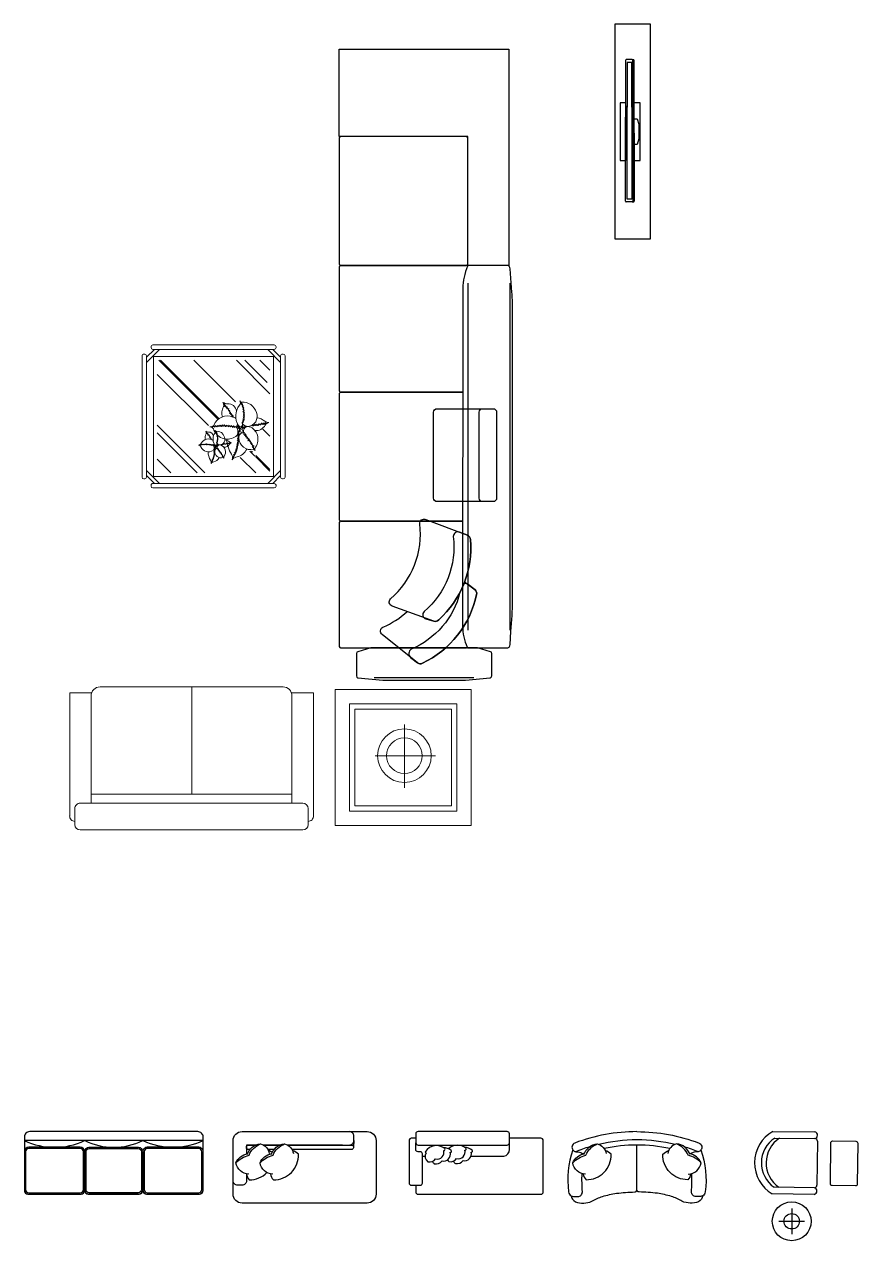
# Model space of a CAD drawing. Header units: inches. Extents: x 952 to 1534, y 135 to 801.
# Drawn here: x 1301.2 to 1534.3, y 460.4 to 800.6 of the extents above; entities that cross this region are included whole.
import ezdxf

# ---------------------------------------------------------------- set-up
doc = ezdxf.new("R2010")
doc.units = ezdxf.units.IN
doc.header["$MEASUREMENT"] = 0
for name, color, linetype in [('Furniture', 3, 'Continuous'), ('Main', 140, 'Continuous'), ('pillow', 250, 'Continuous')]:
    doc.layers.add(name, color=color, linetype=linetype)
doc.styles.add('DIM_FONT', font='SIMPLEX', dxfattribs={"width": 0.8})

# ---------------------------------------------------------------- blocks, each defined once
blk = doc.blocks.new('DAY BED1')
at = {"color": 0}
blk.add_line((0.3, 0.25), (0.225, 0.255), dxfattribs=at)
blk.add_lwpolyline([(-0.3, 0, -0.414214), (-0.4, 0.1), (-0.4, 0.1, 0.317837), (-0.4, 0.1, -0.414214), (-0.4, 0.1), (-0.4, 0.1, 1.186185), (-0.4, 0.1, -0.414214), (-0.4, 0.1), (-0.4, 1.5, -0.414214), (-0.3, 1.6), (0.3, 1.6, -0.414214), (0.4, 1.5), (0.4, 0.1, -0.414214), (0.3, 0)], format="xyb", close=True, dxfattribs=at)
for points in [[(-0.073, 1.45), (-0.15, 1.45, -0.414214), (-0.2, 1.5), (-0.2, 1.55, -0.414214), (-0.15, 1.6)], [(-0.076, 1.425, -0.356772), (0.05, 1.568, -0.249542), (0.154, 1.438, 9.61688)], [(0.05, 1.568, -0.14773), (0.136, 1.422, -0.213343), (0.262, 1.293, -0.178662)], [(-0.073, 1.45, 0.165541), (-0.139, 1.419, 0.200231), (-0.058, 1.221, 0.121523)], [(0.143, 1.442, -0.306663), (0.262, 1.293, -0.30633), (0.154, 1.196, 0.872847)], [(0.25, 1.345), (0.25, 1.45), (0.152, 1.45, -0.414214)], [(0.2, 1.412), (0.2, 1.43, -0.414214), (0.22, 1.45), (0.23, 1.45, -0.414214), (0.25, 1.43)], [(0.25, 1.43), (0.25, 1.345, -0.414214)], [(-0.076, 1.156, -0.356772), (0.05, 1.299, -0.249542), (0.154, 1.169, 9.61688)], [(0.05, 1.299, -0.14773), (0.136, 1.153, -0.213343), (0.262, 1.024, -0.178662)], [(0.25, 1.262), (0.25, 1.075, -0.414214)], [(-0.073, 1.181, 0.165541), (-0.139, 1.15, 0.425989), (0.148, 0.869, 0.121523), (0.187, 0.936, -7.115464)], [(0.143, 1.173, -0.306663), (0.262, 1.024, -0.30633), (0.154, 0.926, 0.872847)], [(0.168, 1.163, 0.071865), (0.187, 1.205, -7.115464)], [(0.2, 1.142), (0.2, 1.211, -0.414214)], [(0.25, 0.992), (0.25, 0.275, -0.414214), (0.23, 0.255), (0.22, 0.255, -0.414214), (0.2, 0.275), (0.2, 0.942, -0.414214)], [(0.25, 0.377), (0.25, 0.3, 0.414214), (0.3, 0.25), (0.35, 0.25, 0.414214), (0.4, 0.3)]]:
    blk.add_lwpolyline(points, format="xyb", dxfattribs=at)
for points in [[(0.25, 1.075), (0.25, 1.262)], [(0.25, 0.377), (0.25, 0.992)]]:
    blk.add_lwpolyline(points, dxfattribs=at)
blk = doc.blocks.new('sofa-round-2')
at = {"layer": 'Furniture', "color": 3}
blk.add_line((17.36, -13.08), (17.36, -0.56), dxfattribs=at)
blk.add_line((17.36, -13.08), (17.36, -0.56), dxfattribs=at)
at = {"layer": 'Furniture', "color": 3, "ltscale": 0.03}
for points in [[(17.36, 3.19, 0.091148), (0, 0, 0.507088), (-0.54, -1.94, 0.120617), (-1.74, -13.68, 0.231214), (-1.04, -14.74, 0.263003), (0.17, -16.4, 0.202138), (4.76, -16.29, -0.050162), (7.72, -14.91, -0.025555), (11.64, -14.06, -0.02916), (16.74, -13.69, 0.401126), (17.36, -13.08)], [(17.36, 3.19, -0.091148), (34.72, 0, -0.507088), (35.25, -1.94, -0.120617), (36.46, -13.68, -0.231214), (35.76, -14.74, -0.263003), (34.55, -16.4, -0.202138), (29.96, -16.29, 0.050162), (27, -14.91, 0.025555), (23.07, -14.06, 0.02916), (17.98, -13.69, -0.401126), (17.36, -13.08)]]:
    blk.add_lwpolyline(points, format="xyb", dxfattribs=at)
at = {"layer": 'Furniture', "color": 3}
for points in [[(-0.6, -5.55, -0.14773), (3.06, -3.4, -0.213343), (6.28, -0.25, -0.178662)], [(2.99, -8.7, -0.356772), (-0.6, -5.55, -0.249542), (2.65, -2.95, 9.61688)], [(-0.54, -1.94, 0.17463), (0.23, -2.43, 0.041508), (0.7, -2.5, 0.058408), (0.97, -2.48, -0.207514), (2.26, -3.04, -2.305718)], [(2.36, -8.62, 0.165541), (3.13, -10.27, 0.425989), (10.15, -3.11, 0.121523), (8.48, -2.13, -7.115464)], [(2.55, -3.23, -0.306663), (6.28, -0.25, -0.30633), (8.72, -2.97, 0.872847)], [(32.36, -8.62, -0.165541), (31.59, -10.27, -0.425989), (24.57, -3.11, -0.121523), (26.23, -2.13, 7.115464)], [(32.16, -3.23, 0.306663), (28.44, -0.25, 0.30633), (26, -2.97, -0.872847)], [(35.31, -5.55, 0.14773), (31.66, -3.4, 0.213343), (28.44, -0.25, 0.178662)], [(31.73, -8.7, 0.356772), (35.31, -5.55, 0.249542), (32.07, -2.95, -9.61688)], [(35.25, -1.94, -0.17463), (34.49, -2.43, -0.041508), (34.02, -2.5, -0.058408), (33.75, -2.48, 0.207514), (32.46, -3.04, 2.305718)], [(-1.04, -14.74, 0.118753), (-0.39, -14.93), (0.86, -14.93, 0.414214), (2.11, -13.68, -0.02212), (2.01, -8.53, 0.249202)], [(35.76, -14.74, -0.118753), (35.11, -14.93), (33.86, -14.93, -0.414214), (32.61, -13.68, 0.02212), (32.71, -8.53, -0.249202)]]:
    blk.add_lwpolyline(points, format="xyb", dxfattribs=at)
for centre, radius, start, end in [((17.36, -45.62), 46.49, 90, 103.2852), ((17.36, -45.62), 46.49, 76.7148, 90), ((17.36, -45.62), 46.49, 106.5741, 111.682), ((17.36, -45.62), 45.24, 108.9014, 109.5646), ((17.36, -44.37), 43.81, 90, 102.1267), ((17.36, -44.37), 43.81, 77.8733, 90), ((17.36, -45.62), 46.49, 68.318, 73.4259), ((17.36, -45.62), 45.24, 70.4354, 71.0986)]:
    blk.add_arc(centre, radius, start, end, dxfattribs=at)
blk = doc.blocks.new('1156')
at = {"color": 0}
for p, q in [((196.1, 609.4), (196.1, 989.2)), ((208.2, 993.6), (200.5, 993.6)), ((203.8, 363.3), (203.8, 989.2)), ((208.2, 993.6), (240.2, 993.6)), ((209.3, 977.8), (234.7, 977.8)), ((209.3, 455.3), (209.3, 977.8)), ((234.7, 977.8), (234.7, 455.3)), ((244.6, 989.2), (244.6, 519.4)), ((244.6, 202), (244.6, 761.3)), ((196.1, 671.3), (196.1, 202)), ((169.7, 600), (169.6, 600)), ((203.8, 474.6), (203.8, 202)), ((209.3, 463.2), (209.3, 213.4)), ((234.7, 213.4), (234.7, 463.2)), ((209.3, 213.4), (234.7, 213.4)), ((208.2, 197.6), (200.5, 197.6)), ((208.2, 197.6), (240.2, 197.6))]:
    blk.add_line(p, q, dxfattribs=at)
blk.add_lwpolyline([(104.1, 0), (304.1, 0), (304.1, 1200), (104.1, 1200)], close=True, dxfattribs=at)
at = {"color": 0, "flags": 128}
for points in [[(196.1, 761.3), (163.3, 761.3), (163.3, 600), (163.3, 438.7), (196.1, 438.7)], [(244.6, 438.7), (274.5, 438.7), (274.5, 600), (274.5, 761.3), (244.6, 761.3)], [(196.1, 528.7), (179.8, 528.7), (169.7, 559), (169.7, 641), (179.8, 671.3), (196.1, 671.3)]]:
    blk.add_lwpolyline(points, dxfattribs=at)
at = {"color": 0}
for centre, start, end in [((200.5, 989.2), 90, 180), ((208.2, 989.2), 90, 180), ((240.2, 989.2), 0.00028, 90), ((200.5, 202), 180, 270), ((208.2, 202), 180, 270), ((240.2, 202), 270, 359.99972)]:
    blk.add_arc(centre, 4.4, start, end, dxfattribs=at)
blk = doc.blocks.new('pillow 3')
at = {"color": 0, "elevation": 0}
for points in [[(305.9, -274.5, 0.236738), (-12.4, -547.3, -0.479426), (-58.9, -550.4), (-88.8, -512, -0.307946), (-90.5, -484, -0.233014), (292.9, -181.4, -0.307945), (319.6, -190.1), (349.5, -228.5, -0.264583), (353, -253, -0.264583)], [(364.9, -248.4), (319.6, -190.1, 0.307945), (292.9, -181.4, 0.233014), (-90.5, -484, 0.307946), (-88.8, -512), (69.5, -709.3, 0.537171), (111, -706.1, -0.087514), (198.5, -569.8, -0.087514)]]:
    blk.add_lwpolyline(points, format="xyb", dxfattribs=at)
for points in [[(601.6, -216.3, -0.307945), (624.7, -232.4), (641.9, -277.8, -0.536806), (617.7, -311.7, 0.252086), (197.9, -475.4, -0.536805), (157.3, -466.2), (145, -420.8, -0.307946), (151.5, -393.4, -0.235257)], [(624.7, -232.4, 0.307945), (601.6, -216.3, 0.235257), (151.5, -393.4, 0.307946), (145, -420.8), (228.8, -654.2, 0.537171), (269.5, -663.4, -0.252826), (689.2, -499.7, 0.537172), (713.5, -465.8)]]:
    blk.add_lwpolyline(points, format="xyb", close=True, dxfattribs=at)
blk = doc.blocks.new('pillow 2')
at = {"color": 0}
for points in [[(248, -172.7, 0.414214), (268.3, -152.5), (268.3, -94.8, 0.414214), (248, -74.5), (-231.4, -74.5, 0.414214), (-251.7, -94.8), (-251.7, -152.5, 0.414214), (-231.4, -172.7)], [(248, -427.9, 0.414214), (268.3, -407.6), (268.3, -94.8, 0.414214), (248, -74.5), (-231.4, -74.5, 0.414214), (-251.7, -94.8), (-251.7, -407.6, 0.414214), (-231.4, -427.9)]]:
    blk.add_lwpolyline(points, format="xyb", close=True, dxfattribs=at)
blk = doc.blocks.new('sofa 2_top_dwgmodels.com')
at = {"color": 0}
for p, q in [((1310, 5.5), (3250, 5.3)), ((3514.8, -753.7), (3514.8, -196.4)), ((1310, -230), (3250, -230)), ((2020, -230), (3250, -230))]:
    blk.add_line(p, q, dxfattribs=at)
blk.add_lwpolyline([(0, -950), (0, 0), (1210, 0), (1210, -230), (490, -230), (490, -950)], close=True, dxfattribs=at)
for points in [[(1360.8, 16.6), (1228.5, 6.9, 0.392813), (1210, -13.1), (1210, -127), (1210, -187.2), (1210, -224.4, 0.306407), (1215.1, -231.9, 0.103056), (1339.3, -257.8), (3227.2, -259.1, 0.103944), (3345.2, -234.3, 0.297462), (3350, -226.9), (3350, -13.4, 0.395549), (3331.3, 6.5), (3258.2, 11.2), (3190.6, 15.6), (3167.8, 17, 0.016229), (3089, 19.5), (1444.4, 19.5, 0.017209), (1360.8, 16.6)], [(502, -950), (1198, -950, 0.414214), (1210, -938), (1210, -242, 0.414214), (1198, -230), (502, -230, 0.414214), (490, -242), (490, -938, 0.414214)]]:
    blk.add_lwpolyline(points, format="xyb", close=True, dxfattribs=at)
for points in [[(3506.2, -96.5), (3380.4, -96.5, 0.334862), (3370.8, -103.8), (3350, -176.5), (3350, -773.5), (3370.8, -846.2, 0.334862), (3380.4, -853.5), (3506.2, -853.5, 0.394556), (3516.2, -844.6), (3529.5, -706.5), (3529.5, -243.7), (3516.2, -105.5, 0.387425), (3506.2, -96.5, 537.882531)], [(1215.3, -232, 0.250914), (1210, -242), (1210, -938, 0.414214), (1222, -950), (1908, -950, 0.414214), (1920, -938), (1920, -258.2)], [(1920, -258.2), (1920, -938, 0.414214), (1932, -950), (2628, -950, 0.414214), (2640, -938), (2640, -258.7)], [(2640, -258.7), (2640, -938, 0.414214), (2652, -950), (3338, -950, 0.414214), (3350, -938), (3350, -242, 0.198091), (3346.5, -233.5, 0.198091)]]:
    blk.add_lwpolyline(points, format="xyb", dxfattribs=at)
at = {"layer": 'pillow', "color": 0, "xscale": -1}
for name, p in [('pillow 2', (2280, 5.4)), ('pillow 3', (3344.6, 0.3))]:
    blk.add_blockref(name, p, dxfattribs=at)
blk = doc.blocks.new('sofa 2x')
at = {"lineweight": 9}
for p, q in [((-622.5, 0), (622.5, 0)), ((-652.5, -30), (-652.5, -120)), ((652.5, -30), (652.5, -120)), ((-681.7, -79.2), (-681.7, -767.5)), ((681.7, -79.2), (681.7, -767.5)), ((-622.5, -150), (622.5, -150)), ((-561.7, -150), (-561.7, -750)), ((-561.7, -200), (561.7, -200)), ((-1.7, -200), (-1.7, -800)), ((561.7, -150), (561.7, -750)), ((-681.7, -767.5), (-558.6, -767.5)), ((-511.7, -800), (511.7, -800)), ((681.7, -767.5), (558.6, -767.5))]:
    blk.add_line(p, q, dxfattribs=at)
for centre, radius, start, end in [((622.5, -30), 30, 0, 90), ((-651.8, -77.8), 30, 91.3932, 182.61984), ((-622.5, -30), 30, 90, 180), ((651.8, -77.8), 30, 357.38016, 88.6068), ((-622.5, -120), 30, 180, 270), ((622.5, -120), 30, 270, 0), ((-511.7, -750), 50, 180, 270), ((511.7, -750), 50, 270, 0)]:
    blk.add_arc(centre, radius, start, end, dxfattribs=at)
blk = doc.blocks.new('table044')
at = {"lineweight": 9}
h = blk.add_hatch(dxfattribs=at)
h.set_pattern_fill('AR-RROOF', color=0, scale=300, angle=-45, style=0)
h.set_pattern_definition([(135, (-12013604, 1621491.27), (-254.558441, 678.82251), [4500, -600, 1500, -300]), (135, (-12013780.07, 1621879.47), (494.26764, 70.003571), [900, -99, 1800, -225]), (135, (-12013529.75, 1621777.65), (-960.9581156, 1245.2150417), [2400, -420, 1200, -300])])
h.paths.add_polyline_path([(715, -315), (85, -315), (85, 315), (715, 315)])
edge = h.paths.add_edge_path(flags=16)
edge.add_line((139.7, 139.1), (151.8, 106.8))
edge.add_line((151.8, 106.8), (159.9, 88.6))
edge.add_line((159.9, 88.6), (139.7, 82.5))
edge.add_line((139.7, 82.5), (121.5, 68.4))
edge.add_line((121.5, 68.4), (107.4, 52.2))
edge.add_line((107.4, 52.2), (95.2, 48.2))
edge.add_line((95.2, 48.2), (89.2, 44.1))
edge.add_line((89.2, 44.1), (87.2, 34))
edge.add_line((87.2, 34), (119.5, 19.9))
edge.add_line((119.5, 19.9), (137.7, 5.7))
edge.add_line((137.7, 5.7), (153.8, 5.7))
edge.add_line((153.8, 5.7), (153.8, -26.6))
edge.add_line((153.8, -26.6), (178.1, -63))
edge.add_line((178.1, -63), (232.6, -93.3))
edge.add_line((232.6, -93.3), (260.9, -93.3))
edge.add_line((260.9, -93.3), (281.1, -93.3))
edge.add_line((281.1, -93.3), (273, -69.1))
edge.add_line((273, -69.1), (275, -52.9))
edge.add_line((275, -52.9), (283.1, -65))
edge.add_line((283.1, -65), (309.4, -81.2))
edge.add_line((309.4, -81.2), (335.6, -79.2))
edge.add_line((335.6, -79.2), (363.9, -81.2))
edge.add_line((363.9, -81.2), (361.9, -69.1))
edge.add_line((361.9, -69.1), (365.9, -28.7))
edge.add_line((365.9, -28.7), (365.9, 5.7))
edge.add_line((365.9, 5.7), (406.3, 27.9))
edge.add_line((406.3, 27.9), (430.6, 52.2))
edge.add_line((430.6, 52.2), (440.6, 64.3))
edge.add_line((440.6, 64.3), (424.5, 72.4))
edge.add_line((424.5, 72.4), (450.7, 74.4))
edge.add_line((450.7, 74.4), (462.9, 110.8))
edge.add_line((462.9, 110.8), (460.8, 127))
edge.add_line((460.8, 127), (483.1, 143.2))
edge.add_line((483.1, 143.2), (503.3, 161.4))
edge.add_line((503.3, 161.4), (489.1, 175.5))
edge.add_line((489.1, 175.5), (464.9, 207.8))
edge.add_line((464.9, 207.8), (446.7, 205.8))
edge.add_line((446.7, 205.8), (440.6, 232.1))
edge.add_line((440.6, 232.1), (430.6, 278.6))
edge.add_line((430.6, 278.6), (404.3, 278.6))
edge.add_line((404.3, 278.6), (382.1, 260.4))
edge.add_line((382.1, 260.4), (365.9, 242.2))
edge.add_line((365.9, 242.2), (345.7, 244.2))
edge.add_line((345.7, 244.2), (339.7, 234.1))
edge.add_line((339.7, 234.1), (315.4, 234.1))
edge.add_line((315.4, 234.1), (313.4, 248.3))
edge.add_line((313.4, 248.3), (289.2, 248.3))
edge.add_line((289.2, 248.3), (269, 236.1))
edge.add_line((269, 236.1), (228.6, 220))
edge.add_line((228.6, 220), (222.5, 193.7))
edge.add_line((222.5, 193.7), (186.1, 193.7))
edge.add_line((186.1, 193.7), (165.9, 226))
edge.add_line((165.9, 226), (157.9, 199.8))
edge.add_line((157.9, 199.8), (143.7, 163.4))
edge.add_line((143.7, 163.4), (139.7, 139.1))
at = {"color": 0, "lineweight": 9}
for p, q in [((10, 349.4), (15, 349.4)), ((25, 302.7), (97.3, 375)), ((25, 331), (69, 375)), ((50.6, 390), (50.6, 385)), ((60.6, 400), (739.5, 400)), ((60.6, 375), (739.5, 375)), ((775, 302.7), (702.7, 375)), ((775, 331), (731, 375)), ((749.5, 390), (749.5, 385)), ((790, 349.4), (785, 349.4)), ((0, -339.4), (0, 339.4)), ((25, -339.4), (25, 339.4)), ((65, -335), (65, 335)), ((65, 335), (735, 335)), ((735, 335), (735, -335)), ((775, 339.4), (775, -339.4)), ((800, 339.4), (800, -339.4)), ((276, 204.5), (284.9, 202.4)), ((280, 198.2), (276, 204.5)), ((280, 211.9), (288.8, 211.9)), ((284.9, 202.4), (280, 211.9)), ((281.9, 220.3), (289.8, 221.4)), ((288.8, 211.9), (281.9, 220.3)), ((286.8, 227.7), (292.7, 227.7)), ((289.8, 221.4), (286.8, 227.7)), ((348.9, 226.6), (343.9, 227.8)), ((345.6, 219.5), (351.6, 223)), ((351.6, 218.9), (345.6, 219.5)), ((346.7, 224.2), (348.9, 226.6)), ((351.6, 223), (346.7, 224.2)), ((350, 216), (351.6, 218.9)), ((354.4, 215.4), (350, 216)), ((351.6, 212.4), (354.4, 215.4)), ((356.5, 212.4), (351.6, 212.4)), ((353.8, 208.9), (356.5, 212.4)), ((357.6, 208.3), (353.8, 208.9)), ((355.4, 205.4), (357.6, 208.3)), ((360.4, 205.4), (355.4, 205.4)), ((357.6, 202.4), (360.4, 205.4)), ((393.9, 204.8), (397.7, 207.1)), ((398.2, 201.2), (393.9, 204.8)), ((394.4, 213.6), (399.3, 214.2)), ((398.2, 209.5), (394.4, 213.6)), ((395, 209.5), (398.2, 209.5)), ((397.7, 207.1), (395, 209.5)), ((395.5, 218.3), (400.4, 219.5)), ((399.3, 214.2), (395.5, 218.3)), ((397.1, 222.5), (401, 223)), ((400.4, 219.5), (397.1, 222.5)), ((397.7, 228.9), (402.6, 228.9)), ((401, 223), (397.7, 228.9)), ((399.9, 233.7), (403.7, 233.1)), ((402.6, 228.9), (399.9, 233.7)), ((400.4, 238.4), (405.4, 238.4)), ((403.7, 233.1), (400.4, 238.4)), ((403.2, 241.9), (408.1, 240.7)), ((405.4, 238.4), (403.2, 241.9)), ((405.4, 246), (410.3, 246)), ((408.1, 240.7), (405.4, 246)), ((406.5, 250.7), (410.9, 251.3)), ((410.3, 246), (406.5, 250.7)), ((409.2, 254.9), (412.5, 254.9)), ((410.9, 251.3), (409.2, 254.9)), ((179.1, 177.1), (170.2, 179.3)), ((173.2, 164.5), (184, 170.8)), ((184, 163.5), (173.2, 164.5)), ((175.1, 172.9), (179.1, 177.1)), ((184, 170.8), (175.1, 172.9)), ((181, 158.2), (184, 163.5)), ((188.9, 157.1), (181, 158.2)), ((184, 151.9), (188.9, 157.1)), ((192.8, 151.9), (184, 151.9)), ((187.9, 145.6), (192.8, 151.9)), ((194.7, 144.5), (187.9, 145.6)), ((190.8, 139.3), (194.7, 144.5)), ((199.6, 139.3), (190.8, 139.3)), ((194.7, 134), (199.6, 139.3)), ((207.5, 136.1), (194.7, 134)), ((199.6, 126.6), (207.5, 136.1)), ((259.4, 138.2), (266.2, 142.4)), ((267.2, 131.9), (259.4, 138.2)), ((260.4, 154), (269.2, 155)), ((267.2, 146.6), (260.4, 154)), ((261.4, 146.6), (267.2, 146.6)), ((266.2, 142.4), (261.4, 146.6)), ((262.3, 162.4), (271.1, 164.5)), ((269.2, 155), (262.3, 162.4)), ((265.3, 169.8), (272.1, 170.8)), ((271.1, 164.5), (265.3, 169.8)), ((266.2, 181.4), (275.1, 181.4)), ((272.1, 170.8), (266.2, 181.4)), ((270.2, 189.8), (277, 188.7)), ((275.1, 181.4), (270.2, 189.8)), ((271.1, 198.2), (280, 198.2)), ((277, 188.7), (271.1, 198.2)), ((309.4, 146.4), (310.5, 149.9)), ((310.5, 149.9), (311, 147)), ((311, 147), (313.2, 152.9)), ((313.2, 152.9), (314.3, 147.6)), ((314.3, 147.6), (317, 152.3)), ((317, 152.3), (317.6, 148.8)), ((317.6, 148.8), (320.3, 152.3)), ((320.3, 152.3), (322.5, 147)), ((322.5, 147), (325.3, 154.7)), ((325.3, 154.7), (326.4, 149.9)), ((326.4, 149.9), (329.7, 153.5)), ((329.7, 153.5), (331.9, 150.5)), ((331.9, 150.5), (333, 156.4)), ((333, 156.4), (335.1, 152.3)), ((335.1, 152.3), (337.3, 155.3)), ((337.3, 155.3), (340.1, 151.7)), ((340.1, 151.7), (341.7, 156.4)), ((341.7, 156.4), (343.4, 152.3)), ((343.4, 152.3), (346.1, 155.8)), ((346.1, 155.8), (346.7, 154.1)), ((346.7, 154.1), (349.4, 158.2)), ((349.4, 158.2), (351.1, 154.7)), ((364.8, 203.6), (357.6, 202.4)), ((360.4, 198.3), (364.8, 203.6)), ((365.3, 198.9), (360.4, 198.3)), ((363.7, 195.3), (365.3, 198.9)), ((368.1, 195.9), (363.7, 195.3)), ((365.9, 191.8), (368.1, 195.9)), ((371.4, 191.8), (365.9, 191.8)), ((368.1, 188.9), (371.4, 191.8)), ((373.6, 188.9), (368.1, 188.9)), ((370.3, 185.3), (373.6, 188.9)), ((375.2, 186.5), (370.3, 185.3)), ((371.9, 181.8), (375.2, 186.5)), ((377.4, 183.5), (371.9, 181.8)), ((375.2, 177.7), (377.4, 183.5)), ((378.5, 180.6), (375.2, 177.7)), ((375.7, 137), (380.7, 137.6)), ((380.7, 134.6), (375.7, 137)), ((377.4, 141.7), (382.3, 141.7)), ((380.7, 137.6), (377.4, 141.7)), ((379, 144.6), (382.3, 144.6)), ((382.3, 141.7), (379, 144.6)), ((382.3, 144.6), (379.6, 147.6)), ((392.4, 161), (388.4, 164.7)), ((392.2, 181.2), (396, 181.8)), ((395.5, 178.8), (392.2, 181.2)), ((394.9, 157.3), (392.4, 161)), ((393.3, 200.1), (398.2, 201.2)), ((397.7, 196.5), (393.3, 200.1)), ((393.3, 188.9), (396.6, 190)), ((397.7, 185.3), (393.3, 188.9)), ((393.9, 183.5), (397.7, 185.3)), ((396, 181.8), (393.9, 183.5)), ((394.4, 193), (397.7, 196.5)), ((396.6, 190), (394.4, 193)), ((394.9, 161.5), (398.8, 156.2)), ((404.8, 157.6), (407, 162.3)), ((407, 162.3), (409.8, 156.4)), ((409.8, 156.4), (413.6, 161.7)), ((413.6, 161.7), (416.3, 155.3)), ((416.3, 155.3), (419.1, 160)), ((419.1, 160), (422.4, 155.3)), ((422.4, 155.3), (425.1, 159.4)), ((425.1, 159.4), (427.3, 154.7)), ((427.3, 154.7), (429.5, 158.8)), ((429.5, 158.8), (433.4, 154.7)), ((433.4, 154.7), (435.6, 159.4)), ((435.6, 159.4), (438.8, 152.9)), ((438.8, 152.9), (442.7, 158.8)), ((442.7, 158.8), (444.9, 153.5)), ((444.9, 153.5), (447.6, 158.8)), ((447.6, 158.8), (450.4, 154.7)), ((450.4, 154.7), (452, 158.8)), ((452, 158.8), (455.9, 154.7)), ((455.9, 154.7), (458, 159.4)), ((458, 159.4), (461.3, 155.3)), ((461.3, 155.3), (463.5, 159.4)), ((463.5, 159.4), (467.4, 155.8)), ((467.4, 155.8), (469, 160.6)), ((469, 160.6), (471.8, 157.6)), ((208.4, 127.7), (199.6, 126.6)), ((205.5, 121.4), (208.4, 127.7)), ((213.3, 122.4), (205.5, 121.4)), ((209.4, 115), (213.3, 122.4)), ((219.2, 115), (209.4, 115)), ((213.3, 109.8), (219.2, 115)), ((223.1, 109.8), (213.3, 109.8)), ((217.3, 103.5), (223.1, 109.8)), ((226.1, 105.6), (217.3, 103.5)), ((220.2, 97.1), (226.1, 105.6)), ((230, 100.3), (220.2, 97.1)), ((226.1, 89.8), (230, 100.3)), ((232, 95), (226.1, 89.8)), ((256.5, 96.1), (263.3, 97.1)), ((262.3, 91.9), (256.5, 96.1)), ((258.4, 129.8), (267.2, 131.9)), ((266.2, 123.5), (258.4, 129.8)), ((258.4, 109.8), (264.3, 111.9)), ((266.2, 103.5), (258.4, 109.8)), ((259.4, 100.3), (266.2, 103.5)), ((263.3, 97.1), (259.4, 100.3)), ((260.4, 117.1), (266.2, 123.5)), ((264.3, 111.9), (260.4, 117.1)), ((375.2, 115.8), (379.6, 117.5)), ((380.7, 111.6), (375.2, 115.8)), ((375.7, 132.3), (380.7, 134.6)), ((379.6, 130.5), (375.7, 132.3)), ((375.7, 128.1), (379.6, 130.5)), ((380.1, 125.2), (375.7, 128.1)), ((375.7, 124), (380.1, 125.2)), ((379, 121.1), (375.7, 124)), ((375.7, 119.3), (379, 121.1)), ((379.6, 117.5), (375.7, 119.3)), ((376.8, 111), (380.7, 111.6)), ((379, 108.7), (376.8, 111)), ((376.8, 106.9), (379, 108.7)), ((381.2, 105.7), (376.8, 106.9)), ((377.4, 102.8), (381.2, 105.7)), ((381.2, 101.6), (377.4, 102.8)), ((377.9, 98.1), (381.2, 101.6)), ((383.4, 96.9), (377.9, 98.1)), ((379.6, 93.4), (383.4, 96.9)), ((382.9, 93.4), (379.6, 93.4)), ((381.2, 91), (382.9, 93.4)), ((385.1, 91), (381.2, 91)), ((382.3, 87.5), (385.1, 91)), ((386.7, 87.5), (382.3, 87.5)), ((384.5, 84.5), (386.7, 87.5)), ((387.8, 85.7), (384.5, 84.5)), ((410.9, 125.2), (414.2, 127.5)), ((414.2, 127.5), (411.4, 124.6)), ((411.4, 124.6), (416.3, 124.6)), ((416.3, 124.6), (414.2, 121.7)), ((414.2, 121.7), (419.1, 121.7)), ((419.1, 121.7), (416.9, 118.1)), ((416.9, 118.1), (422.4, 118.1)), ((422.4, 118.1), (419.6, 114.6)), ((419.6, 114.6), (423.5, 111)), ((423.5, 111), (421.3, 108.7)), ((421.3, 108.7), (425.7, 108.7)), ((425.7, 108.7), (424.6, 102.2)), ((424.6, 102.2), (431.2, 104)), ((431.2, 104), (429.5, 97.5)), ((429.5, 97.5), (433.9, 99.3)), ((433.9, 99.3), (432.3, 95.7)), ((432.3, 95.7), (437.7, 95.7)), ((437.7, 95.7), (437.2, 88.1)), ((437.2, 88.1), (441, 89.8)), ((441, 89.8), (439.9, 86.3)), ((108.5, 34), (110.5, 40.3)), ((110.5, 40.3), (111.5, 35)), ((111.5, 35), (115.4, 45.6)), ((115.4, 45.6), (117.3, 36.1)), ((117.3, 36.1), (122.2, 44.5)), ((122.2, 44.5), (123.2, 38.2)), ((123.2, 38.2), (128.1, 44.5)), ((128.1, 44.5), (132, 35)), ((132, 35), (136.9, 48.7)), ((136.9, 48.7), (138.9, 40.3)), ((138.9, 40.3), (144.8, 46.6)), ((144.8, 46.6), (148.7, 41.4)), ((148.7, 41.4), (150.6, 51.9)), ((150.6, 51.9), (154.6, 44.5)), ((154.6, 44.5), (158.5, 49.8)), ((158.5, 49.8), (163.4, 43.5)), ((163.4, 43.5), (166.3, 51.9)), ((166.3, 51.9), (169.3, 44.5)), ((169.3, 44.5), (174.2, 50.8)), ((174.2, 50.8), (175.1, 47.7)), ((175.1, 47.7), (180, 55)), ((180, 55), (183, 48.7)), ((227.1, 17.2), (235.9, 18.2)), ((235.9, 12.9), (227.1, 17.2)), ((227.1, 8.7), (235.9, 12.9)), ((233.9, 5.6), (227.1, 8.7)), ((227.1, 1.4), (233.9, 5.6)), ((234.9, -3.9), (227.1, 1.4)), ((230, 25.6), (238.8, 25.6)), ((235.9, 18.2), (230, 25.6)), ((232.9, 30.8), (238.8, 30.8)), ((238.8, 25.6), (232.9, 30.8)), ((238.8, 30.8), (233.9, 36.1)), ((256.8, 60), (249.7, 66.7)), ((261.2, 53.4), (256.8, 60)), ((261.2, 61), (268.2, 51.5)), ((279, 54), (282.9, 62.4)), ((282.9, 62.4), (287.8, 51.9)), ((287.8, 51.9), (294.7, 61.4)), ((289.8, -3.9), (295.6, 0.3)), ((295.6, 0.3), (290.7, -5)), ((294.7, 61.4), (299.6, 49.8)), ((299.6, 49.8), (304.5, 58.2)), ((304.5, 58.2), (310.3, 49.8)), ((310.3, 49.8), (315.2, 57.1)), ((315.2, 57.1), (319.2, 48.7)), ((319.2, 48.7), (323.1, 56.1)), ((323.1, 56.1), (329.9, 48.7)), ((329.9, 48.7), (333.9, 57.1)), ((333.9, 57.1), (339.7, 45.6)), ((339.7, 45.6), (346.6, 56.1)), ((346.6, 56.1), (350.5, 46.6)), ((350.5, 46.6), (355.4, 56.1)), ((355.4, 56.1), (360.3, 48.7)), ((360.3, 48.7), (363.2, 56.1)), ((363.2, 56.1), (370.1, 48.7)), ((370.1, 48.7), (374, 57.1)), ((374, 57.1), (379.9, 49.8)), ((379.9, 49.8), (383.8, 57.1)), ((383.8, 57.1), (390.7, 50.8)), ((390.7, 50.8), (393.6, 59.3)), ((393.6, 59.3), (398.5, 54)), ((226.1, -20.7), (233.9, -17.6)), ((235.9, -28.1), (226.1, -20.7)), ((227.1, -6), (234.9, -3.9)), ((232.9, -11.3), (227.1, -6)), ((227.1, -14.4), (232.9, -11.3)), ((233.9, -17.6), (227.1, -14.4)), ((229, -29.2), (235.9, -28.1)), ((232.9, -33.4), (229, -29.2)), ((229, -36.5), (232.9, -33.4)), ((236.9, -38.6), (229, -36.5)), ((230, -43.9), (236.9, -38.6)), ((236.9, -46), (230, -43.9)), ((231, -52.3), (236.9, -46)), ((240.8, -54.4), (231, -52.3)), ((233.9, -60.7), (240.8, -54.4)), ((239.8, -60.7), (233.9, -60.7)), ((236.9, -65), (239.8, -60.7)), ((243.7, -65), (236.9, -65)), ((238.8, -71.3), (243.7, -65)), ((290.7, -5), (299.6, -5)), ((299.6, -5), (295.6, -10.2)), ((295.6, -10.2), (304.5, -10.2)), ((304.5, -10.2), (300.5, -16.5)), ((300.5, -16.5), (310.3, -16.5)), ((310.3, -16.5), (305.4, -22.8)), ((305.4, -22.8), (312.3, -29.2)), ((312.3, -29.2), (308.4, -33.4)), ((308.4, -33.4), (316.2, -33.4)), ((316.2, -33.4), (314.3, -45)), ((314.3, -45), (326, -41.8)), ((326, -41.8), (323.1, -53.4)), ((323.1, -53.4), (330.9, -50.2)), ((330.9, -50.2), (328, -56.5)), ((328, -56.5), (337.8, -56.5)), ((337.8, -56.5), (336.8, -70.2)), ((336.8, -70.2), (343.6, -67.1)), ((343.6, -67.1), (341.7, -73.4)), ((246.7, -71.3), (238.8, -71.3)), ((242.7, -76.5), (246.7, -71.3)), ((248.6, -74.4), (242.7, -76.5)), ((25, -302.7), (97.3, -375)), ((25, -331), (69, -375)), ((735, -335), (65, -335)), ((775, -302.7), (702.7, -375)), ((775, -331), (731, -375)), ((10, -349.4), (15, -349.4)), ((50.6, -390), (50.6, -385)), ((739.5, -375), (60.6, -375)), ((739.5, -400), (60.6, -400)), ((749.5, -390), (749.5, -385)), ((790, -349.4), (785, -349.4))]:
    blk.add_line(p, q, dxfattribs=at)
for centre, start, end in [((10, 339.4), 90, 180), ((15, 339.4), 0, 90), ((60.6, 390), 90, 180), ((60.6, 385), 180, 270), ((739.5, 390), 0, 90), ((739.5, 385), 270, 0), ((785, 339.4), 90, 180), ((790, 339.4), 0, 90), ((10, -339.4), 180, 270), ((15, -339.4), 270, 0), ((785, -339.4), 180, 270), ((790, -339.4), 270, 0), ((60.6, -385), 90, 180), ((60.6, -390), 180, 270), ((739.5, -385), 0, 90), ((739.5, -390), 270, 0)]:
    blk.add_arc(centre, 10, start, end, dxfattribs=at)
for centre, major_axis, start_param, end_param in [((280.9, 146.4), (0, -79.9), 3.310431, 4.249228), ((468, 114.9), (0, -224.4), 4.110324, 4.82639), ((260.7, 273.7), (0, -49.2), 0.168838, 0.870004), ((325.3, 230.3), (0, -33.9), 4.358254, 5.331458), ((186.4, 123.9), (0, -149.3), 1.587494, 2.189866), ((371.5, 198.6), (0, -40.9), 4.069383, 5.990613), ((332.3, 230.2), (0, -11.7), 0.92779, 1.908697), ((380.4, 284.7), (0, -65), -0.676061, -0.565041), ((525.1, 329.2), (0, -217.8), -1.118727, -0.806659), ((357.6, 192.9), (0, -38.4), 1.594581, 3.412072), ((405.9, 209.4), (0, -44.8), 3.310431, 4.249228), ((510.7, 191.7), (0, -125.7), 4.110324, 4.82639), ((394.6, 280.7), (0, -27.5), 0.168838, 0.870004), ((430.8, 256.3), (0, -19), 4.358254, 5.331458), ((353, 196.8), (0, -83.6), 1.587494, 2.189866), ((219.5, 127.2), (0, -73.1), 4.069383, 5.990613), ((149.4, 183.6), (0, -20.9), 0.92779, 1.908697), ((235.4, 281), (0, -116), -0.676061, -0.565041), ((493.7, 360.4), (0, -389), -1.118727, -0.806659), ((194.6, 117), (0, -68.5), 1.594581, 3.412072), ((377.3, -173.6), (0, -330.9), 3.220754, 3.395787), ((298.4, 161.8), (0, -15.2), 0.095049, 1.048204), ((299.8, 125.7), (0, -20.9), 2.497732, 3.141566), ((339.1, 136.6), (0, -35.2), 3.024508, 4.189797), ((343.2, 187.8), (0, -56.8), -0.64386, -0.12835), ((366, 126.4), (0, -32.3), 3.222037, 5.07235), ((364.6, 174.1), (0, -15.3), -0.292573, 1.81957), ((365.3, 136.5), (0, -22.1), 2.014039, 3.222037), ((362.1, 192.3), (0, -34.1), 0.258874, 0.700688), ((359.6, 197.8), (0, -42.6), 0.310142, 0.617664), ((447, 122.7), (0, -75.6), 4.375338, 5.343531), ((378.8, 193.4), (0, -15.6), -0.023147, 1.594581), ((372.2, 167.5), (0, -11.2), 1.46435, 2.418595), ((327.1, 171.4), (0, -60.1), 1.241796, 1.432596), ((388.7, 151.9), (0, -7.8), 2.142228, 5.558838), ((391.8, 204.6), (0, -28.9), -0.405798, 0.1426), ((389.9, 160.3), (0, -4.93), 3.236326, 5.013036), ((382.6, 177.2), (0, -9.51), 0.386029, 1.424245), ((412.2, 197.3), (0, -40.4), -0.652366, -0.309932), ((345.3, 202.6), (0, -58.8), 0.950586, 1.088264), ((400.5, 177.9), (0, -14.8), -0.875139, -0.014195), ((352.1, 126.6), (0, -54.6), 0.894265, 2.142228), ((412, 180.5), (0, -18.2), -1.320146, -1.172986), ((414.4, 175), (0, -19.3), 3.850701, 5.574077), ((413.3, 146.9), (0, -17.7), 3.848767, 4.459185), ((440.8, 380.3), (0, -223.7), -0.185903, 0.185903), ((429, 147.3), (0, -51), 2.040895, 3.730687), ((429.3, 176.2), (0, -50.5), -0.376714, 1.142644), ((483, 173), (0, -12.8), -1.361808, 0.131882), ((483.4, 143.3), (0, -17), 3.066124, 3.935023), ((161.6, 16.5), (0, -62.8), 3.024508, 4.189797), ((207.2, 83.5), (0, -27.4), -0.292573, 1.81957), ((202.6, 116), (0, -60.9), 0.258874, 0.700688), ((232.5, 118), (0, -27.8), -0.023147, 1.594581), ((220.7, 71.6), (0, -19.9), 1.46435, 2.418595), ((255.7, 138), (0, -51.6), -0.405798, 0.1426), ((239.4, 89), (0, -17), 0.386029, 1.424245), ((172.8, 134.4), (0, -105.1), 0.950586, 1.088264), ((271.2, 90.2), (0, -26.4), -0.875139, -0.014195), ((291.8, 94.9), (0, -32.4), -1.320146, -1.172986), ((296, 85), (0, -34.5), 3.850701, 5.574077), ((322.2, 35.5), (0, -91), 2.040895, 3.730687), ((382, 132.8), (0, -50.6), -1.210835, 0.057502), ((385, 76.6), (0, -5.75), 1.842983, 3.199095), ((399.4, 84.2), (0, -11.7), 3.932536, 5.258174), ((418.6, 81.5), (0, -22.9), -1.361808, 0.131882), ((426.5, 115.8), (0, -28.5), -1.394986, 0.07228), ((413.3, 146.9), (0, -17.7), -0.718865, -0.080308), ((643.6, 274.7), (0, -288.1), -1.036863, -0.843243), ((430.1, 62), (0, -25.4), 2.554351, 3.213873), ((451, 91), (0, -11.5), 4.205926, 5.467404), ((407.6, 116.8), (0, -41.8), 1.064334, 1.872975), ((229.8, -537.5), (0, -590.8), 3.220754, 3.395787), ((89, 61.4), (0, -27.1), 0.095049, 1.048204), ((91.4, -3), (0, -37.4), 2.497732, 3.141566), ((169, 108), (0, -101.4), -0.64386, -0.12835), ((209.7, -1.8), (0, -57.7), 3.222037, 5.07235), ((208.4, 16.3), (0, -39.5), 2.014039, 3.222037), ((198.2, 125.8), (0, -76), 0.310142, 0.617664), ((354.3, -8.3), (0, -135), 4.375338, 5.343531), ((140.2, 78.6), (0, -107.3), 1.241796, 1.432596), ((250.2, 43.7), (0, -13.9), 2.142228, 5.558838), ((252.3, 58.8), (0, -8.8), 3.236326, 5.013036), ((292.2, 124.9), (0, -72.1), -0.652366, -0.309932), ((184.7, -1.5), (0, -97.5), 0.894265, 2.142228), ((294.2, 34.8), (0, -31.5), 3.848767, 4.459185), ((343.2, 451.6), (0, -399.4), -0.185903, 0.185903), ((294.2, 34.8), (0, -31.5), -0.718865, -0.080308), ((322.7, 87.2), (0, -90.2), -0.376714, 1.142644), ((705.4, 263.1), (0, -514.4), -1.036863, -0.843243), ((284, -18.8), (0, -74.6), 1.064334, 1.872975), ((419.3, 28.5), (0, -30.4), 3.066124, 3.935023), ((238.2, 9.7), (0, -90.4), -1.210835, 0.057502), ((269.4, -77.2), (0, -20.8), 3.932536, 5.258174), ((317.6, -20.7), (0, -51), -1.394986, 0.07228), ((361.4, -65), (0, -20.5), 4.205926, 5.467404), ((243.6, -90.7), (0, -10.3), 1.842983, 3.199095), ((324.1, -116.8), (0, -45.4), 2.554351, 3.213873)]:
    blk.add_ellipse(centre, major_axis=major_axis, ratio=0.931359, start_param=start_param, end_param=end_param, dxfattribs=at)
at = {"color": 0, "lineweight": 9, "style": 'DIM_FONT', "text_generation_flag": 4, "width": 0.8, "flags": 9}
for tag, p in [('YSIZE', (293.4, -332.6)), ('XSIZE', (293.4, -332.5))]:
    blk.add_attdef(tag, p, '', height=0.5, rotation=270, dxfattribs=at)
blk = doc.blocks.new('furn 0422')
at = {"color": 0, "lineweight": 9}
for p, q in [((0, -380), (0, 380)), ((0, 380), (760, 380)), ((760, 380), (760, -380)), ((80, -300), (80, 300)), ((80, 300), (680, 300)), ((680, 300), (680, -300)), ((110, -270), (110, 270)), ((110, 270), (650, 270)), ((650, 270), (650, -270)), ((373.6, -184.8), (373.6, 168.3)), ((199.3, -10.8), (537.9, -10.8)), ((650, -270), (110, -270)), ((680, -300), (80, -300)), ((760, -380), (0, -380))]:
    blk.add_line(p, q, dxfattribs=at)
for radius in [150, 100]:
    blk.add_circle((373.6, -10.8), radius, dxfattribs=at)

msp = doc.modelspace()

# ---------------------------------------------------------------- linework, layer by layer
at = {"layer": 'Furniture', "color": 3, "ltscale": 0.03}
for p, q in [((1510.57, 490.96), (1522.32, 490.83)), ((1523.04, 488.2), (1522.91, 475.95)), ((1522.13, 473.33), (1510.38, 473.46))]:
    msp.add_line(p, q, dxfattribs=at)
at = {"layer": 'Furniture', "color": 3}
for p, q in [((1511.09, 489.08), (1522.3, 488.96)), ((1522.15, 475.21), (1510.94, 475.33))]:
    msp.add_line(p, q, dxfattribs=at)
at = {"layer": 'Furniture', "color": 3, "ltscale": 0.03}
for points in [[(1335.38, 473.39), (1350.25, 473.39, 0.414214), (1351.25, 474.39), (1351.25, 489.39, 0.414214), (1349.75, 490.89), (1302.75, 490.89, 0.414214), (1301.25, 489.39), (1301.25, 474.39, 0.414214), (1302.25, 473.39), (1317.11, 473.39, 0.414214), (1318.11, 474.39, -1), (1318.13, 474.39, 0.414214), (1319.13, 473.39), (1333.36, 473.39, 0.414214), (1334.36, 474.39, -1), (1334.38, 474.39, 0.414214)], [(1534.29, 487.7), (1534.17, 476.21, -0.414214), (1533.66, 475.71), (1527.16, 475.78, -0.414214), (1526.67, 476.28), (1526.79, 487.78, -0.414214), (1527.29, 488.28), (1533.79, 488.21, -0.414214)]]:
    msp.add_lwpolyline(points, format="xyb", close=True, dxfattribs=at)
msp.add_lwpolyline([(1446.34, 474.02), (1446.34, 488.39, 0.414214), (1445.72, 489.02), (1436.88, 489.02), (1436.88, 490.27, 0.414214), (1436.25, 490.89), (1411.34, 490.89, 0.414214), (1410.72, 490.27), (1410.72, 489.02), (1409.47, 489.02, 0.414214), (1408.84, 488.39), (1408.84, 476.52, 0.414214), (1409.47, 475.89), (1410.72, 475.89), (1410.72, 474.02, 0.414214), (1411.34, 473.39), (1445.72, 473.39, 0.414214), (1446.34, 474.02)], format="xyb", dxfattribs=at)
at = {"layer": 'Furniture', "color": 3}
for points in [[(1436.88, 489.02), (1436.88, 490.27, 0.414214), (1436.25, 490.89), (1411.34, 490.89, 0.414214), (1410.72, 490.27), (1410.72, 487.77, 0.414214), (1411.34, 487.14), (1436.25, 487.14, 0.414214), (1436.88, 487.77), (1436.88, 489.02)], [(1318.12, 474.64), (1318.12, 485.27, 0.414214), (1316.87, 486.52), (1302.5, 486.52, 0.414214), (1301.25, 485.27), (1301.25, 474.64, 0.414214), (1302.5, 473.39), (1316.87, 473.39, 0.414214)], [(1318.12, 474.64), (1318.12, 485.27, -0.414214), (1319.37, 486.52), (1333.12, 486.52, -0.414214), (1334.37, 485.27), (1334.37, 474.64, -0.414214), (1333.12, 473.39), (1319.37, 473.39, -0.414214)], [(1351.25, 474.64), (1351.25, 485.27, 0.414214), (1350, 486.52), (1335.62, 486.52, 0.414214), (1334.37, 485.27), (1334.37, 474.64, 0.414214), (1335.62, 473.39), (1350, 473.39, 0.414214)], [(1317.75, 474.64), (1317.75, 485.27, 0.414214), (1316.87, 486.14), (1302.5, 486.14, 0.414214), (1301.62, 485.27), (1301.62, 474.64, 0.414214), (1302.5, 473.77), (1316.87, 473.77, 0.414214)], [(1318.5, 474.64), (1318.5, 485.27, -0.414214), (1319.37, 486.14), (1333.12, 486.14, -0.414214), (1334, 485.27), (1334, 474.64, -0.414214), (1333.12, 473.77), (1319.37, 473.77, -0.414214)], [(1350.87, 474.64), (1350.87, 485.27, 0.414214), (1350, 486.14), (1335.62, 486.14, 0.414214), (1334.75, 485.27), (1334.75, 474.64, 0.414214), (1335.62, 473.77), (1350, 473.77, 0.414214)]]:
    msp.add_lwpolyline(points, format="xyb", close=True, dxfattribs=at)
for points in [[(1351.25, 488.39), (1301.25, 488.39)], [(1412.59, 484.02), (1413.35, 484.02)]]:
    msp.add_lwpolyline(points, dxfattribs=at)
for points in [[(1410.72, 489.02), (1409.47, 489.02, 0.414214), (1408.84, 488.39), (1408.84, 476.52, 0.414214), (1409.47, 475.89), (1411.97, 475.89, 0.414214), (1412.59, 476.52), (1412.59, 484.64, 0.414214), (1411.97, 485.27), (1411.34, 485.27, -0.414214), (1410.72, 485.89), (1410.72, 487.77)], [(1426.18, 484.02), (1435.33, 484.02, 0.413601), (1436.88, 485.89), (1436.88, 489.02)]]:
    msp.add_lwpolyline(points, format="xyb", dxfattribs=at)
at = {"layer": 'Furniture', "color": 3, "ltscale": 0.03}
for points in [[(1515.84, 469.43), (1515.84, 462.21)], [(1512.22, 465.82), (1519.45, 465.82)]]:
    msp.add_lwpolyline(points, dxfattribs=at)
for radius in [5.43, 2.16]:
    msp.add_circle((1515.84, 465.82), radius, dxfattribs=at)
for centre, radius, start, end in [((1515.63, 482.15), 10.16, 119.9007, 238.8802), ((1522.1, 489.9), 0.961, 282.0709, 76.7101), ((1522.29, 488.21), 0.75, 359.3905, 89.3905), ((1521.93, 474.27), 0.961, 282.0709, 76.7101), ((1522.16, 475.96), 0.75, 269.3905, 359.3905)]:
    msp.add_arc(centre, radius, start, end, dxfattribs=at)
at = {"layer": 'Furniture', "color": 3}
for centre, radius, start, end in [((1309.68, 506.21), 19.71, 244.6538, 295.3462), ((1326.25, 504.96), 18.45, 243.869, 296.131), ((1342.81, 506.42), 19.9, 244.9106, 295.0894), ((1416.49, 483.37), 3.63, 49.9254, 147.1968), ((1418.28, 482.82), 3.63, 49.9254, 87.8787), ((1422.38, 483.45), 3.63, 49.9254, 133.5565), ((1424.17, 482.9), 3.63, 49.9254, 87.8787), ((1515.63, 482.15), 8.28, 123.2724, 235.5086), ((1516.96, 482.14), 8.28, 123.2724, 235.5086), ((1415.28, 483.97), 1.93, 149.5514, 232.3806), ((1413.59, 485.17), 0.224, 133.5349, 276.6534), ((1414.55, 484.51), 2.11, 257.911, 324.2645), ((1416.72, 485.1), 1.88, 255.9033, 17.0512), ((1418.51, 484.55), 1.88, 255.9033, 17.0512), ((1418.62, 485.93), 0.297, 249.3279, 46.5017), ((1420.43, 484.59), 2.11, 257.911, 324.2645), ((1420.41, 485.38), 0.297, 249.3279, 46.5017), ((1422.61, 485.18), 1.88, 255.9033, 17.0512), ((1424.4, 484.63), 1.88, 255.9033, 17.0512), ((1424.51, 486.01), 0.297, 249.3279, 46.5017), ((1426.3, 485.46), 0.297, 249.3279, 46.5017), ((1417.07, 483.42), 1.93, 206.6318, 232.3806), ((1416.34, 483.96), 2.11, 257.911, 324.2645), ((1421.17, 484.05), 1.93, 213.4416, 232.3806), ((1422.96, 483.5), 1.93, 206.6318, 232.3806), ((1422.23, 484.04), 2.11, 257.911, 324.2645)]:
    msp.add_arc(centre, radius, start, end, dxfattribs=at)

# ---------------------------------------------------------------- block references
at = {"layer": 'Furniture', "lineweight": 9, "xscale": 0.05, "yscale": 0.05, "zscale": 0.05}
for name, p, rotation in [('1156', (1481.59, 800.56), 180), ('sofa 2_top_dwgmodels.com', (1436.78, 793.65), 270), ('table044', (1374.16, 690.89), 180), ('sofa 2x', (1348.01, 575.25), 180), ('furn 0422', (1426.21, 595.49), 180)]:
    msp.add_blockref(name, p, dxfattribs=dict(at, rotation=rotation))
at = {"layer": 'Furniture', "color": 3, "ltscale": 0.03, "xscale": 25, "yscale": 25, "zscale": 25, "rotation": 90}
msp.add_blockref('DAY BED1', (1399.63, 480.89), dxfattribs=at)
at = {"layer": 'Main'}
msp.add_blockref('sofa-round-2', (1455.2, 487.7), dxfattribs=at)

doc.saveas('drawing.dxf')
